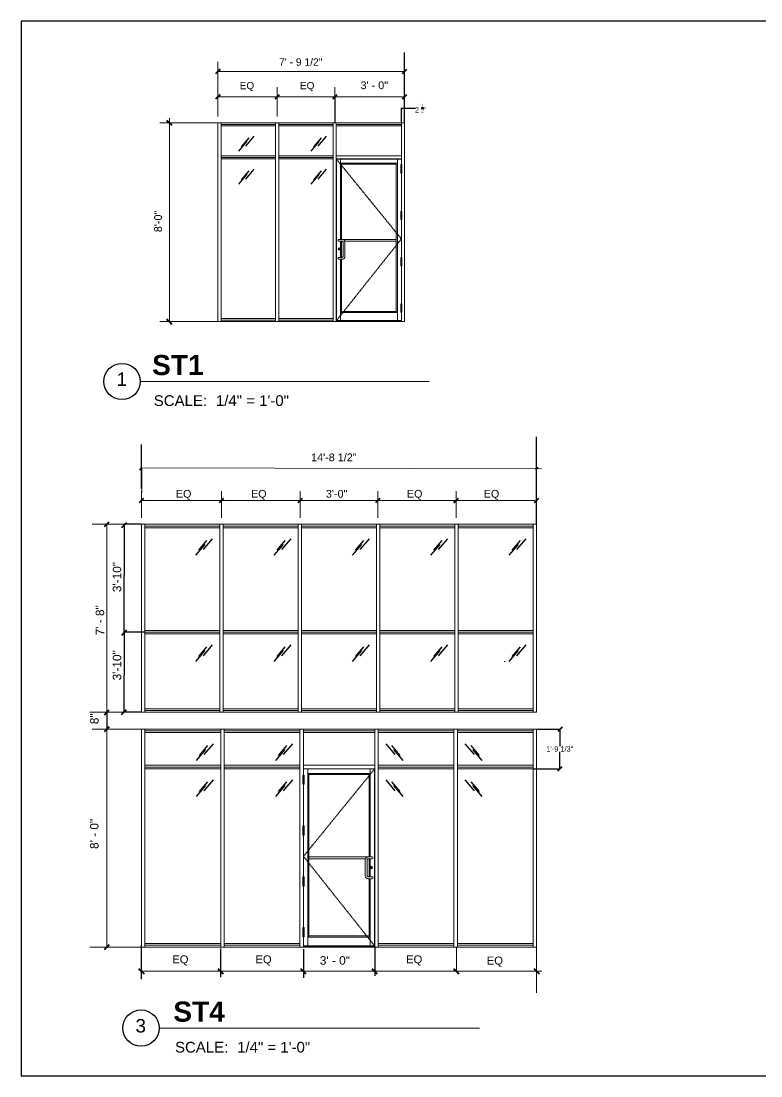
# Model space of a CAD drawing. Header units: inches. Extents: x -6061 to 13621, y -296 to 7483.
# Drawn here: x 4889 to 5240, y 5322 to 5823 of the extents above; entities that cross this region are included whole.
import ezdxf

# ---------------------------------------------------------------- set-up
doc = ezdxf.new("R2010")
doc.units = ezdxf.units.IN
doc.header["$MEASUREMENT"] = 0
doc.linetypes.add('HIDDEN', pattern=[0.375, 0.25, -0.125])
doc.layers.get('0').update_dxf_attribs({"linetype": 'CONTINUOUS'})
doc.layers.get('Defpoints').update_dxf_attribs({"color": 6, "linetype": 'CONTINUOUS', "lineweight": 15})
doc.styles.add('Arial$001H0', font='arial.ttf')
doc.styles.add('Arial$101H0', font='arialbd.ttf')
doc.dimstyles.get("Standard").update_dxf_attribs({"dimtxt": 0.18, "dimasz": 0.18, "dimexe": 0.18, "dimexo": 0.0625, "dimgap": 0.0625, "dimtad": 0, "dimtih": 1, "dimtoh": 1, "dimdec": 4, "dimzin": 0, "dimdsep": 46, "dimtxsty": 'Standard', "dimcen": 0.09, "dimadec": 0, "dimazin": 0, "dimtfac": 1, "dimtdec": 4, "dimtofl": 0, "dimtmove": 0, "dimatfit": 3, "dimfxl": 1, "dimtolj": 1, "dimtzin": 0, "dimlwd": -1, "dimlwe": -1, "dimarcsym": 0})

# ---------------------------------------------------------------- blocks, each defined once
blk = doc.blocks.new('*U51')
at = {"lineweight": 5}
for p, q in [((22993.25, -3884.44), (23032.75, -3884.44)), ((22993.25, -3884.44), (22993.25, -3994.44)), ((22995, -3884.44), (22995, -3994.44)), ((22995, -3886.19), (23031, -3886.19)), ((22995, -3904.44), (23031, -3904.44)), ((22997.82, -3906.76), (22997.82, -3948.94)), ((23031.25, -3907.59), (23030.65, -3907.59)), ((23031.25, -3907.59), (23031.25, -3912.29)), ((23031.29, -3933.27), (23030.69, -3933.27)), ((23031.29, -3933.27), (23031.29, -3937.97)), ((23031.29, -3958.95), (23030.69, -3958.95)), ((23031.29, -3958.95), (23031.29, -3963.65)), ((23031.25, -3984.63), (23030.65, -3984.63)), ((23031.25, -3984.63), (23031.25, -3989.33)), ((23032.75, -3994.44), (22993.25, -3994.44)), ((23031, -3993.94), (22995, -3993.94))]:
    blk.add_line(p, q, dxfattribs=at)
at = {"color": 8, "lineweight": 5}
blk.add_line((23031, -3885.31), (22995, -3885.31), dxfattribs=at)
at = {"lineweight": 5, "extrusion": (0, 1, 0)}
for p, q in [((23031, -3907.59), (23031, -3884.44)), ((23032.75, -3994.44), (23032.75, -3884.44)), ((22995.04, -3993.86), (22995.04, -3904.51)), ((22995.04, -3904.51), (23030.96, -3904.51)), ((22997.22, -3948.94), (22997.22, -3904.56)), ((22997.22, -3906.76), (23028.78, -3906.76)), ((22997.82, -3907.39), (23028.18, -3907.39)), ((23028.18, -3989.43), (23028.18, -3906.76)), ((23028.78, -3993.86), (23028.78, -3904.51)), ((23030.65, -3907.69), (23031.25, -3907.69)), ((23030.65, -3908.59), (23031.25, -3908.59)), ((23031.25, -3909.49), (23030.65, -3909.49)), ((23030.96, -3907.59), (23030.96, -3904.51)), ((23031.25, -3910.39), (23030.65, -3910.39)), ((23031.25, -3911.29), (23030.65, -3911.29)), ((23030.65, -3912.19), (23031.25, -3912.19)), ((23030.96, -3933.27), (23030.96, -3912.29)), ((23031, -3933.27), (23031, -3912.29)), ((23030.69, -3933.37), (23031.29, -3933.37)), ((23030.69, -3934.27), (23031.29, -3934.27)), ((23031.29, -3935.17), (23030.69, -3935.17)), ((23031.29, -3936.07), (23030.69, -3936.07)), ((23031.29, -3936.97), (23030.69, -3936.97)), ((23030.69, -3937.87), (23031.29, -3937.87)), ((23030.96, -3958.95), (23030.96, -3937.97)), ((23031, -3958.95), (23031, -3937.97)), ((22997.22, -3953.8), (22997.22, -3949.94)), ((22997.82, -3958.94), (22997.82, -3949.94)), ((22997.22, -3958.94), (22997.22, -3954.8)), ((22997.22, -3993.86), (22997.22, -3959.94)), ((22997.82, -3989.43), (22997.82, -3959.94)), ((23030.69, -3959.05), (23031.29, -3959.05)), ((23030.69, -3959.95), (23031.29, -3959.95)), ((23031.29, -3960.85), (23030.69, -3960.85)), ((23031.29, -3961.75), (23030.69, -3961.75)), ((23031.29, -3962.65), (23030.69, -3962.65)), ((23030.69, -3963.55), (23031.29, -3963.55)), ((23030.96, -3984.63), (23030.96, -3963.65)), ((23031, -3984.63), (23031, -3963.65)), ((22997.22, -3989.43), (23028.78, -3989.43)), ((22997.82, -3988.8), (23028.18, -3988.8)), ((23025.71, -3989.37), (23025.71, -3989.37)), ((23030.65, -3984.73), (23031.25, -3984.73)), ((23031.25, -3985.63), (23030.65, -3985.63)), ((23031.25, -3986.53), (23030.65, -3986.53)), ((23031.25, -3987.43), (23030.65, -3987.43)), ((23030.65, -3988.33), (23031.25, -3988.33)), ((23030.65, -3989.23), (23031.25, -3989.23)), ((23030.96, -3993.86), (23030.96, -3989.33)), ((23031, -3994.44), (23031, -3989.33)), ((22995.04, -3993.86), (23030.96, -3993.86))]:
    blk.add_line(p, q, dxfattribs=at)
at = {"lineweight": 5, "ltscale": 0.5}
blk.add_line((22995, -3902.69), (23031, -3902.69), dxfattribs=at)
at = {"color": 251, "linetype": 'HIDDEN', "lineweight": 5, "true_color": 0x636466}
for q in [(22995.04, -3904.51), (22995.04, -3993.86)]:
    blk.add_line((23030.96, -3948.67), q, dxfattribs=at)
at = {"color": 1, "lineweight": 5}
for p, q in [((22998.29, -3948.94), (23028.18, -3948.94)), ((22999.7, -3949.94), (23028.18, -3949.94))]:
    blk.add_line(p, q, dxfattribs=at)
at = {"lineweight": 5}
for points in [[(23031.25, -3912.29), (23030.65, -3912.29), (23030.65, -3907.59)], [(23031.29, -3937.97), (23030.69, -3937.97), (23030.69, -3933.27)], [(23031.29, -3963.65), (23030.69, -3963.65), (23030.69, -3958.95)], [(23031.25, -3989.33), (23030.65, -3989.33), (23030.65, -3984.63)]]:
    blk.add_lwpolyline(points, dxfattribs=at)
at = {"color": 1, "lineweight": 5}
blk.add_lwpolyline([(22998.29, -3948.94), (22996.29, -3948.94, 1), (22996.29, -3949.94), (22998.29, -3949.94, -0.414214), (22998.79, -3950.44), (22998.79, -3958.44), (22998.29, -3958.94), (22996.29, -3958.94, 1), (22996.29, -3959.94), (22998.29, -3959.94, 0.414214), (22999.79, -3958.44), (22999.79, -3950.44, 0.414214)], format="xyb", close=True, dxfattribs=at)
at = {"lineweight": 5}
blk.add_polyline3d([(22997.36, -3954.35, 0), (22997.31, -3954.35, 0), (22997.31, -3954.64, 0), (22997.36, -3954.64, 0)], close=True, dxfattribs=at)
for centre, radius in [((22996.76, -3954.3), 0.682), ((22996.76, -3954.3), 0.635), ((22996.76, -3954.52), 0.218)]:
    blk.add_circle(centre, radius, dxfattribs=at)
for centre, start, end in [((22996.75, -3954.54), 104.3987, 255.6013), ((22997.33, -3954.54), 284.3987, 75.6013)]:
    blk.add_arc(centre, 0.0919, start, end, dxfattribs=at)
blk = doc.blocks.new('*U52')
at = {"lineweight": 5, "ltscale": 0.5}
blk.add_line((22995, -3896.69), (23033.25, -3896.69), dxfattribs=at)
at = {"lineweight": 5}
for p, q in [((22995, -3896.69), (22995, -3992.69)), ((22995, -3898.44), (23033.25, -3898.44)), ((22995, -3990.94), (23033.25, -3990.94)), ((22995, -3992.69), (23033.25, -3992.69))]:
    blk.add_line(p, q, dxfattribs=at)
at = {"color": 8, "lineweight": 5}
for p, q in [((23033.25, -3897.56), (22995, -3897.56)), ((23033.25, -3951.81), (22995, -3951.81)), ((23033.25, -3991.81), (22995, -3991.81))]:
    blk.add_line(p, q, dxfattribs=at)
at = {"lineweight": 5}
for points in [[(23035, -3992.69), (23033.25, -3992.69), (23033.25, -3896.69), (23035, -3896.69)], [(23033.25, -3950.94), (22995, -3950.94), (22995, -3952.69), (23033.25, -3952.69)]]:
    blk.add_lwpolyline(points, close=True, dxfattribs=at)
at = {"color": 8, "ltscale": 0.008}
for points in [[(23026.54, -3904.97), (23022.32, -3909.95)], [(23029.44, -3904.04), (23024.77, -3909.55)], [(23025.57, -3906.92), (23020.85, -3912.47)], [(23026.54, -3959.22), (23022.32, -3964.2)], [(23029.44, -3958.29), (23024.77, -3963.8)], [(23025.57, -3961.17), (23020.85, -3966.72)]]:
    blk.add_lwpolyline(points, dxfattribs=at)
at = {"layer": 'Defpoints', "color": 6, "lineweight": 5}
blk.add_lwpolyline([(22995, -3896.69), (22993.25, -3896.69), (22993.25, -3992.69), (22995, -3992.69)], dxfattribs=at)
blk = doc.blocks.new('*U53')
at = {"lineweight": 5, "ltscale": 0.5}
blk.add_line((22995, -3896.69), (23033.25, -3896.69), dxfattribs=at)
at = {"lineweight": 5}
for p, q in [((22995, -3896.69), (22995, -3992.69)), ((22995, -3898.44), (23033.25, -3898.44)), ((22995, -3990.94), (23033.25, -3990.94)), ((22995, -3992.69), (23033.25, -3992.69))]:
    blk.add_line(p, q, dxfattribs=at)
at = {"color": 8, "lineweight": 5}
for p, q in [((23033.25, -3897.56), (22995, -3897.56)), ((23033.25, -3951.81), (22995, -3951.81)), ((23033.25, -3991.81), (22995, -3991.81))]:
    blk.add_line(p, q, dxfattribs=at)
at = {"lineweight": 5}
for points in [[(23035, -3992.69), (23033.25, -3992.69), (23033.25, -3896.69), (23035, -3896.69)], [(23033.25, -3950.94), (22995, -3950.94), (22995, -3952.69), (23033.25, -3952.69)]]:
    blk.add_lwpolyline(points, close=True, dxfattribs=at)
at = {"color": 8, "ltscale": 0.008}
for points in [[(23026.54, -3904.97), (23022.32, -3909.95)], [(23029.44, -3904.04), (23024.77, -3909.55)], [(23025.57, -3906.92), (23020.85, -3912.47)], [(23026.54, -3959.22), (23022.32, -3964.2)], [(23029.44, -3958.29), (23024.77, -3963.8)], [(23025.57, -3961.17), (23020.85, -3966.72)]]:
    blk.add_lwpolyline(points, dxfattribs=at)
at = {"layer": 'Defpoints', "color": 6, "lineweight": 5}
blk.add_lwpolyline([(22995, -3896.69), (22993.25, -3896.69), (22993.25, -3992.69), (22995, -3992.69)], dxfattribs=at)
blk = doc.blocks.new('*U54')
at = {"lineweight": 5, "ltscale": 0.5}
blk.add_line((22995, -3896.69), (23033.25, -3896.69), dxfattribs=at)
at = {"lineweight": 5}
for p, q in [((22995, -3896.69), (22995, -3992.69)), ((22995, -3898.44), (23033.25, -3898.44)), ((22995, -3990.94), (23033.25, -3990.94)), ((22995, -3992.69), (23033.25, -3992.69))]:
    blk.add_line(p, q, dxfattribs=at)
at = {"color": 8, "lineweight": 5}
for p, q in [((23033.25, -3897.56), (22995, -3897.56)), ((23033.25, -3951.81), (22995, -3951.81)), ((23033.25, -3991.81), (22995, -3991.81))]:
    blk.add_line(p, q, dxfattribs=at)
at = {"lineweight": 5}
for points in [[(23035, -3992.69), (23033.25, -3992.69), (23033.25, -3896.69), (23035, -3896.69)], [(23033.25, -3950.94), (22995, -3950.94), (22995, -3952.69), (23033.25, -3952.69)]]:
    blk.add_lwpolyline(points, close=True, dxfattribs=at)
at = {"color": 8, "ltscale": 0.008}
for points in [[(23026.54, -3904.97), (23022.32, -3909.95)], [(23029.44, -3904.04), (23024.77, -3909.55)], [(23025.57, -3906.92), (23020.85, -3912.47)], [(23026.54, -3959.22), (23022.32, -3964.2)], [(23029.44, -3958.29), (23024.77, -3963.8)], [(23025.57, -3961.17), (23020.85, -3966.72)]]:
    blk.add_lwpolyline(points, dxfattribs=at)
at = {"layer": 'Defpoints', "color": 6, "lineweight": 5}
blk.add_lwpolyline([(22995, -3896.69), (22993.25, -3896.69), (22993.25, -3992.69), (22995, -3992.69)], dxfattribs=at)
blk = doc.blocks.new('*U55')
at = {"lineweight": 5, "ltscale": 0.5}
blk.add_line((22995, -3896.69), (23033.25, -3896.69), dxfattribs=at)
at = {"color": 8, "lineweight": 5}
for p, q in [((23033.25, -3897.56), (22995, -3897.56)), ((23033.25, -3951.81), (22995, -3951.81)), ((23033.25, -3991.81), (22995, -3991.81))]:
    blk.add_line(p, q, dxfattribs=at)
at = {"lineweight": 5}
for p, q in [((22995, -3898.44), (23033.25, -3898.44)), ((22995, -3990.94), (23033.25, -3990.94)), ((22995, -3992.69), (23033.25, -3992.69))]:
    blk.add_line(p, q, dxfattribs=at)
for points in [[(22995, -3992.69), (22993.25, -3992.69), (22993.25, -3896.69), (22995, -3896.69)], [(23035, -3992.69), (23033.25, -3992.69), (23033.25, -3896.69), (23035, -3896.69)], [(23033.25, -3950.94), (22995, -3950.94), (22995, -3952.69), (23033.25, -3952.69)]]:
    blk.add_lwpolyline(points, close=True, dxfattribs=at)
at = {"color": 8, "ltscale": 0.008}
for points in [[(23026.54, -3904.97), (23022.32, -3909.95)], [(23029.44, -3904.04), (23024.77, -3909.55)], [(23025.57, -3906.92), (23020.85, -3912.47)], [(23026.54, -3959.22), (23022.32, -3964.2)], [(23029.44, -3958.29), (23024.77, -3963.8)], [(23025.57, -3961.17), (23020.85, -3966.72)]]:
    blk.add_lwpolyline(points, dxfattribs=at)
blk = doc.blocks.new('_CLOSEDFILLED')
at = {"color": 0, "lineweight": -2, "true_color": 0x000000}
blk.add_line((-1, 0), (-2, 0), dxfattribs=at)
blk.add_solid([(-1, 0.2), (0, 0), (-1, 0.2), (-1, -0.2)], dxfattribs=at)
blk = doc.blocks.new('*D71')
at = {"color": 0, "transparency": 16777216}
for p, q in [((5069.17, 5774.51), (5069.17, 5781.51)), ((5069.35, 5781.33), (5070.5, 5781.33)), ((5070.68, 5774.51), (5070.68, 5781.51)), ((5070.68, 5781.33), (5075.66, 5781.33))]:
    blk.add_line(p, q, dxfattribs=at)
at = {"layer": 'Defpoints', "color": 0, "transparency": 16777216}
for p in [(5070.68, 5781.33), (5069.17, 5774.44), (5070.68, 5774.44)]:
    blk.add_point(p, dxfattribs=at)
at = {"color": 0, "transparency": 16777216, "xscale": 0.18, "yscale": 0.18, "zscale": 0.18, "rotation": 180}
blk.add_blockref('_CLOSEDFILLED', (5069.17, 5781.33), dxfattribs=at)
at = {"color": 0, "transparency": 16777216, "xscale": 0.18, "yscale": 0.18, "zscale": 0.18}
blk.add_blockref('_CLOSEDFILLED', (5070.68, 5781.33), dxfattribs=at)
at = {"color": 0, "transparency": 16777216, "insert": (5078.3, 5781.33), "char_height": 2.5, "attachment_point": 5, "style": 'Arial$001H0'}
blk.add_mtext('2 {\\H0.7x;\\S1/2;}"', dxfattribs=at)
blk = doc.blocks.new('*D79')
at = {"color": 0, "transparency": 16777216}
for p, q in [((5133.36, 5486.77), (5144.45, 5486.77)), ((5144.27, 5486.59), (5144.27, 5478.74)), ((5144.27, 5468.17), (5144.27, 5476.02)), ((5131.72, 5467.99), (5144.45, 5467.99))]:
    blk.add_line(p, q, dxfattribs=at)
at = {"layer": 'Defpoints', "color": 0, "transparency": 16777216}
for p in [(5133.3, 5486.77), (5131.65, 5467.99), (5144.27, 5467.99)]:
    blk.add_point(p, dxfattribs=at)
at = {"color": 0, "transparency": 16777216, "xscale": 0.18, "yscale": 0.18, "zscale": 0.18}
for p, rotation in [((5144.27, 5486.77), 90), ((5144.27, 5467.99), 270)]:
    blk.add_blockref('_CLOSEDFILLED', p, dxfattribs=dict(at, rotation=rotation))
at = {"color": 0, "transparency": 16777216, "insert": (5144.27, 5477.38), "char_height": 2.5, "attachment_point": 5, "style": 'Arial$001H0'}
blk.add_mtext('1\'-9 1/3"', dxfattribs=at)

msp = doc.modelspace()

# ---------------------------------------------------------------- linework, layer by layer
for p, q in [((5070.67505, 5792.97302), (5070.67505, 5807.70972)), ((5070.67505, 5774.44478), (5070.67505, 5792.97302)), ((5037.61285, 5786.77872), (5037.61285, 5774.44478)), ((5133.28194, 5583.9493), (5133.28194, 5625.48894)), ((4945.8751, 5601.0225), (4945.8751, 5621.79232)), ((4929.41301, 5494.77429), (4929.41301, 5486.77429)), ((4945.8751, 5368.17025), (4945.8751, 5384.51866)), ((4983.45352, 5369.17382), (4983.45352, 5382.68276)), ((5022.676, 5382.35149), (5022.676, 5368.84254)), ((5056.49657, 5383.21389), (5056.49657, 5369.70494))]:
    msp.add_line(p, q)
at = {"color": 7, "linetype": 'Continuous', "lineweight": 9, "true_color": 0x000007}
for p, q in [((4982.17439, 5798.7923), (4982.17439, 5803.27737)), ((4982.17439, 5798.7923), (4982.17439, 5777.40814)), ((4982.17439, 5798.7923), (5070.67505, 5798.7923)), ((4982.17439, 5786.77872), (4982.17439, 5791.26379)), ((5010.23476, 5786.77872), (5010.23476, 5791.26379)), ((5037.61285, 5786.77872), (5037.61285, 5791.26379)), ((5037.61285, 5786.77872), (5037.61285, 5791.26379)), ((4982.17439, 5786.77872), (4982.17439, 5777.40814)), ((4982.17439, 5786.77872), (5002.93366, 5786.77872)), ((5002.93366, 5786.77872), (5039.85538, 5786.77872)), ((5010.23476, 5786.77872), (5010.23476, 5777.40814)), ((5035.37031, 5786.77872), (5070.67505, 5786.77872)), ((4959.10832, 5776.68732), (4959.10832, 5680.09818)), ((4959.10832, 5774.44479), (4954.54317, 5774.44479)), ((4959.10832, 5774.44479), (4982.17439, 5774.44479)), ((4959.10832, 5680.09272), (4954.54317, 5680.09272)), ((4959.10832, 5680.09272), (4982.17439, 5680.09272)), ((4945.29371, 5651.70493), (5082.36159, 5651.70493)), ((4945.8751, 5610.79279), (5135.65568, 5610.29908)), ((4945.99523, 5610.69952), (4945.91514, 5586.99273)), ((4945.91514, 5595.24205), (4945.91514, 5599.72712)), ((4983.88419, 5595.24207), (4983.88419, 5599.72713)), ((5021.20636, 5595.24207), (5021.20636, 5599.72713)), ((5058.03946, 5595.24207), (5058.03946, 5599.72713)), ((5095.13704, 5595.24207), (5095.13704, 5599.72713)), ((4945.91514, 5595.24205), (4945.91514, 5586.99273)), ((4945.94301, 5595.24207), (5021.20636, 5595.24207)), ((4983.88419, 5595.24207), (4983.88419, 5586.99275)), ((5021.20636, 5595.24207), (5058.60862, 5595.24207)), ((5021.20636, 5595.24207), (5021.20636, 5586.99275)), ((5058.03946, 5595.24207), (5058.03946, 5586.99275)), ((5058.60862, 5595.24207), (5096.01088, 5595.24207)), ((5095.13704, 5595.24207), (5095.13704, 5586.99275)), ((5096.01088, 5595.24207), (5132.46914, 5595.24207)), ((4947.81929, 5583.94929), (4922.5558, 5583.94929)), ((4929.41301, 5583.94929), (4929.41301, 5494.78027)), ((4929.41301, 5583.94929), (4934.41307, 5583.94929)), ((4946.65858, 5494.77429), (4921.3951, 5494.77429)), ((4929.41301, 5494.77429), (4934.41307, 5494.77429)), ((4947.81929, 5486.77429), (4922.5558, 5486.77429)), ((4929.41301, 5489.23047), (4929.41301, 5383.43962)), ((4929.41301, 5486.77429), (4934.41307, 5486.77429)), ((5133.29747, 5385.0752), (5133.29747, 5361.65384)), ((4946.65858, 5383.43364), (4921.3951, 5383.43364)), ((4929.41301, 5383.43364), (4934.41307, 5383.43364)), ((5095.2268, 5383.44269), (5095.2268, 5373.1794)), ((5022.676, 5371.91713), (5022.676, 5376.82948)), ((5022.676, 5371.91713), (5022.676, 5376.82948)), ((5056.49657, 5371.91713), (5056.49657, 5376.82948)), ((5056.49657, 5371.91713), (5056.49657, 5376.82948)), ((5095.2268, 5371.91713), (5095.2268, 5376.82948)), ((5133.29747, 5371.91713), (5133.29747, 5376.82948)), ((4983.94578, 5371.91713), (4945.8751, 5371.91713)), ((5022.676, 5371.91713), (4982.23688, 5371.91713)), ((5059.70002, 5371.91713), (5022.676, 5371.91713)), ((5095.2268, 5371.91713), (5054.78768, 5371.91713)), ((5135.75364, 5371.91713), (5095.2268, 5371.91713)), ((5133.29747, 5371.91713), (5133.29747, 5361.65384)), ((4954.29298, 5344.97325), (5106.2026, 5344.97325))]:
    msp.add_line(p, q, dxfattribs=at)
at = {"color": 7, "linetype": 'Continuous', "lineweight": 40, "true_color": 0x000007}
for p, q in [((4982.17439, 5798.7923), (4983.29565, 5799.91357)), ((5070.67505, 5798.7923), (5071.79632, 5799.91357)), ((4982.17439, 5798.7923), (4981.05312, 5797.67103)), ((5070.67505, 5798.7923), (5069.55378, 5797.67103)), ((4982.17439, 5786.77872), (4981.05312, 5785.65746)), ((4982.17439, 5786.77872), (4983.29565, 5787.89999)), ((5010.23476, 5786.77872), (5009.11349, 5785.65746)), ((5010.23476, 5786.77872), (5011.35603, 5787.89999)), ((5037.61285, 5786.77872), (5036.49158, 5785.65746)), ((5037.61285, 5786.77872), (5036.49158, 5785.65746)), ((5037.61285, 5786.77872), (5038.73412, 5787.89999)), ((5037.61285, 5786.77872), (5038.73412, 5787.89999)), ((5070.67505, 5786.77872), (5069.55378, 5785.65746)), ((5070.67505, 5786.77872), (5071.79632, 5787.89999)), ((4959.10832, 5774.44479), (4957.98706, 5775.56605)), ((4959.10832, 5774.44479), (4960.22959, 5773.32352)), ((4959.10832, 5680.09272), (4957.98706, 5681.21399)), ((4959.10832, 5680.09272), (4960.22959, 5678.89136)), ((4945.99523, 5610.69952), (4944.87397, 5609.57825)), ((5133.84257, 5610.868), (5132.7213, 5609.74674)), ((4945.91514, 5595.24205), (4944.79388, 5594.12079)), ((4945.91514, 5595.24205), (4947.03641, 5596.36332)), ((4983.88419, 5595.24207), (4982.76292, 5594.1208)), ((4983.88419, 5595.24207), (4985.00545, 5596.36333)), ((5021.20636, 5595.24207), (5020.08509, 5594.1208)), ((5021.20636, 5595.24207), (5022.32763, 5596.36333)), ((5058.03946, 5595.24207), (5056.91819, 5594.1208)), ((5058.03946, 5595.24207), (5059.16072, 5596.36333)), ((5095.13704, 5595.24207), (5093.93568, 5594.1208)), ((5095.13704, 5595.24207), (5096.2583, 5596.36333)), ((5133.28194, 5595.24207), (5132.16067, 5594.1208)), ((5133.28194, 5595.24207), (5134.4032, 5596.36333)), ((4929.41301, 5583.94929), (4930.64109, 5585.17738)), ((4937.70134, 5583.58331), (4938.92943, 5584.8114)), ((4929.41301, 5583.94929), (4928.18492, 5582.72121)), ((4937.70134, 5583.58331), (4936.47326, 5582.26751)), ((4937.70134, 5532.55734), (4936.47326, 5531.24154)), ((4937.70134, 5532.55734), (4938.92943, 5533.78543)), ((4929.41301, 5494.77429), (4928.18492, 5493.45849)), ((4929.41301, 5494.77429), (4930.64109, 5496.00238)), ((4937.52134, 5494.77429), (4936.29326, 5493.54621)), ((4937.52134, 5494.77429), (4938.74943, 5496.00238)), ((4929.41301, 5486.77429), (4928.18492, 5485.54621)), ((4929.41301, 5486.77429), (4930.64109, 5488.00238)), ((5144.44965, 5486.77429), (5143.32838, 5485.65303)), ((5144.44965, 5486.77429), (5145.57092, 5487.89556)), ((5144.26965, 5467.98506), (5143.14838, 5466.7837)), ((5144.26965, 5467.98506), (5145.39092, 5469.10633)), ((4929.41301, 5383.43364), (4930.64109, 5384.66172)), ((4929.41301, 5383.43364), (4928.18492, 5382.11783)), ((4945.8751, 5371.91713), (4944.64701, 5373.14522)), ((4945.8751, 5371.91713), (4947.10318, 5370.68905)), ((4983.45352, 5371.91713), (4982.22543, 5373.14522)), ((4983.45352, 5371.91713), (4982.22543, 5373.14522)), ((4983.45352, 5371.91713), (4984.6816, 5370.68905)), ((4983.45352, 5371.91713), (4984.6816, 5370.68905)), ((5022.676, 5371.91713), (5021.44792, 5373.14522)), ((5022.676, 5371.91713), (5021.44792, 5373.14522)), ((5022.676, 5371.91713), (5021.44792, 5373.14522)), ((5022.676, 5371.91713), (5023.90409, 5370.68905)), ((5022.676, 5371.91713), (5023.90409, 5370.68905)), ((5022.676, 5371.91713), (5023.90409, 5370.68905)), ((5056.49657, 5371.91713), (5055.26848, 5373.14522)), ((5056.49657, 5371.91713), (5055.26848, 5373.14522)), ((5056.49657, 5371.91713), (5057.72466, 5370.68905)), ((5056.49657, 5371.91713), (5057.72466, 5370.68905)), ((5095.2268, 5371.91713), (5093.99871, 5373.14522)), ((5095.2268, 5371.91713), (5096.45488, 5370.68905)), ((5133.29747, 5371.91713), (5132.06938, 5373.14522)), ((5133.29747, 5371.91713), (5134.52555, 5370.68905))]:
    msp.add_line(p, q, dxfattribs=at)
at = {"lineweight": 5, "ltscale": 0.5}
for p, q in [((4982.17439, 5774.44479), (5003.98529, 5774.44478)), ((5003.98529, 5774.44478), (5036.79407, 5774.44478)), ((4947.51916, 5486.77429), (4983.45352, 5486.77429)), ((4985.09757, 5486.77429), (5021.03194, 5486.77429)), ((5094.07499, 5486.77429), (5058.14063, 5486.77429)), ((5131.65341, 5486.77429), (5095.71905, 5486.77429))]:
    msp.add_line(p, q, dxfattribs=at)
at = {"color": 8, "lineweight": 5}
for p, q in [((5003.98528, 5773.69426), (4983.67544, 5773.69426)), ((5009.48423, 5773.69426), (5003.98528, 5773.69426)), ((5036.79407, 5773.69426), (5010.98529, 5773.69426)), ((5009.48423, 5758.04038), (4983.67544, 5758.04038)), ((5036.79407, 5758.04037), (5010.98529, 5758.04038)), ((5003.98528, 5680.84322), (4983.67544, 5680.84323)), ((5009.48423, 5680.84322), (5003.98528, 5680.84322)), ((5036.79407, 5680.84322), (5010.98529, 5680.84322)), ((4983.45352, 5485.95226), (4947.51915, 5485.95226)), ((5021.03194, 5485.95226), (4985.09757, 5485.95226)), ((5058.14063, 5485.95226), (5094.07499, 5485.95226)), ((5095.71905, 5485.95226), (5131.65341, 5485.95226)), ((4983.45352, 5468.80709), (4947.51915, 5468.8071)), ((5021.03194, 5468.80709), (4985.09757, 5468.8071)), ((5058.14063, 5468.80709), (5094.07499, 5468.8071)), ((5095.71905, 5468.80709), (5131.65341, 5468.8071)), ((4983.45352, 5384.25564), (4947.51915, 5384.25564)), ((5021.03194, 5384.25564), (4985.09757, 5384.25564)), ((5058.14063, 5384.25564), (5094.07499, 5384.25564)), ((5095.71905, 5384.25564), (5131.65341, 5384.25564))]:
    msp.add_line(p, q, dxfattribs=at)
at = {"lineweight": 5}
for p, q in [((4983.67544, 5772.9437), (5003.98528, 5772.9437)), ((5003.98528, 5772.9437), (5009.48423, 5772.9437)), ((5010.98528, 5774.4448), (5010.98529, 5680.09272)), ((5010.98529, 5772.9437), (5036.79407, 5772.9437)), ((4982.17439, 5680.09272), (5003.98529, 5680.09272)), ((4983.67544, 5681.59378), (5003.98528, 5681.59378)), ((5003.98528, 5681.59378), (5009.48423, 5681.59378)), ((5003.98529, 5680.09272), (5036.79407, 5680.09272)), ((5010.98529, 5681.59378), (5036.79407, 5681.59378)), ((4947.51915, 5485.13021), (4983.45352, 5485.13021)), ((4985.09757, 5486.77431), (4985.09757, 5383.43364)), ((4985.09757, 5485.13021), (5021.03194, 5485.13021)), ((5094.07499, 5485.13021), (5058.14063, 5485.13021)), ((5094.07499, 5486.77431), (5094.07499, 5383.43364)), ((5131.65341, 5485.13021), (5095.71905, 5485.13021)), ((4947.51915, 5385.0777), (4983.45352, 5385.0777)), ((4985.09757, 5385.0777), (5021.03194, 5385.0777)), ((5094.07499, 5385.0777), (5058.14063, 5385.0777)), ((5131.65341, 5385.0777), (5095.71905, 5385.0777)), ((4947.51916, 5383.43364), (4983.45352, 5383.43364)), ((4985.09757, 5383.43364), (5021.03194, 5383.43364)), ((5094.07499, 5383.43364), (5058.14063, 5383.43364)), ((5131.65341, 5383.43364), (5095.71905, 5383.43364))]:
    msp.add_line(p, q, dxfattribs=at)
at = {"color": 7}
for p, q in [((4945.8126, 5583.94929), (4937.52134, 5583.94929)), ((4937.70134, 5583.76929), (4937.70134, 5559.68524)), ((4937.70134, 5532.92331), (4937.70134, 5559.68524)), ((4947.43819, 5532.74332), (4937.52134, 5532.74332)), ((4947.43819, 5532.74331), (4937.52134, 5532.74331)), ((4937.70134, 5532.56332), (4937.70134, 5512.41902)), ((4937.70134, 5494.95429), (4937.70134, 5512.41902)), ((4945.8126, 5494.77429), (4937.52134, 5494.77429))]:
    msp.add_line(p, q, dxfattribs=at)
at = {"color": 8, "linetype": 'Continuous', "lineweight": 9, "true_color": 0x7f7f7f}
msp.add_line((5117.91297, 5518.80146), (5118.31342, 5518.80146), dxfattribs=at)
msp.add_lwpolyline([(4888.80308, 5322.28244), (5596.25808, 5322.28244), (5596.25808, 5822.67744), (4888.80308, 5822.67744)], close=True)
at = {"lineweight": 5}
for points in [[(4983.67544, 5680.09272), (4982.17439, 5680.09272), (4982.17439, 5774.44479), (4983.67544, 5774.44479)], [(5010.98529, 5680.09272), (5009.48423, 5680.09272), (5009.48423, 5774.44479), (5010.98529, 5774.44479)], [(5038.29513, 5680.09272), (5036.79407, 5680.09272), (5036.79407, 5774.44478), (5038.29513, 5774.44478)], [(4947.51916, 5383.43364), (4945.8751, 5383.43364), (4945.8751, 5486.77429), (4947.51916, 5486.77429)], [(4985.09758, 5383.43364), (4983.45352, 5383.43364), (4983.45352, 5486.77429), (4985.09758, 5486.77429)], [(5022.67599, 5383.43363), (5021.03194, 5383.43363), (5021.03194, 5486.77429), (5022.67599, 5486.77429)], [(5056.49657, 5383.43363), (5058.14063, 5383.43363), (5058.14063, 5486.77429), (5056.49657, 5486.77429)], [(5094.07499, 5383.43364), (5095.71905, 5383.43364), (5095.71905, 5486.77429), (5094.07499, 5486.77429)], [(5131.65341, 5383.43364), (5133.29747, 5383.43364), (5133.29747, 5486.77429), (5131.65341, 5486.77429)], [(4983.45352, 5469.62912), (4947.51915, 5469.62911), (4947.51915, 5467.98506), (4983.45352, 5467.98506)], [(5021.03194, 5469.62911), (4985.09757, 5469.62911), (4985.09757, 5467.98506), (5021.03194, 5467.98506)], [(5058.14063, 5469.62911), (5094.07499, 5469.62911), (5094.07499, 5467.98506), (5058.14063, 5467.98506)], [(5095.71905, 5469.62912), (5131.65341, 5469.62911), (5131.65341, 5467.98506), (5095.71905, 5467.98506)]]:
    msp.add_lwpolyline(points, close=True, dxfattribs=at)
at = {"color": 8, "ltscale": 0.008}
for points in [[(4995.8914, 5765.67092), (4991.84661, 5760.90199)], [(4996.72777, 5767.33958), (4993.10432, 5763.06743)], [(4999.21681, 5768.1368), (4995.20609, 5763.40805)], [(5030.20124, 5765.67092), (5026.15645, 5760.90199)], [(5031.03762, 5767.33958), (5027.41417, 5763.06743)], [(5033.52665, 5768.1368), (5029.51593, 5763.40805)], [(4995.8914, 5750.01706), (4991.84661, 5745.24813)], [(4996.72777, 5751.68572), (4993.10432, 5747.41357)], [(4999.21681, 5752.48294), (4995.20609, 5747.75419)], [(5030.20124, 5750.01706), (5026.15645, 5745.24813)], [(5031.03761, 5751.68572), (5027.41416, 5747.41357)], [(5033.52665, 5752.48294), (5029.51593, 5747.75419)], [(4979.87482, 5479.86537), (4975.48202, 5474.68613)], [(5017.45324, 5479.86537), (5013.06044, 5474.68613)], [(5061.71933, 5479.86537), (5066.11213, 5474.68613)], [(5099.29775, 5479.86537), (5103.69055, 5474.68613)], [(4976.23261, 5477.16457), (4971.80249, 5471.94133)], [(4977.14867, 5478.9922), (4973.18002, 5474.31306)], [(5013.81103, 5477.16457), (5009.38091, 5471.94132)], [(5014.72708, 5478.9922), (5010.75844, 5474.31305)], [(5064.44548, 5478.9922), (5068.41412, 5474.31305)], [(5065.36153, 5477.16457), (5069.79166, 5471.94132)], [(5102.0239, 5478.9922), (5105.99254, 5474.31306)], [(5102.93995, 5477.16457), (5107.37008, 5471.94133)], [(4976.23261, 5460.01942), (4971.80249, 5454.79618)], [(4977.14866, 5461.84705), (4973.18002, 5457.16791)], [(4979.87482, 5462.72022), (4975.48202, 5457.54098)], [(5013.81103, 5460.01942), (5009.3809, 5454.79618)], [(5014.72708, 5461.84705), (5010.75844, 5457.16791)], [(5017.45324, 5462.72022), (5013.06043, 5457.54098)], [(5061.71933, 5462.72022), (5066.11213, 5457.54098)], [(5064.44548, 5461.84705), (5068.41413, 5457.16791)], [(5065.36153, 5460.01942), (5069.79166, 5454.79618)], [(5099.29775, 5462.72022), (5103.69055, 5457.54098)], [(5102.0239, 5461.84705), (5105.99254, 5457.16791)], [(5102.93995, 5460.01942), (5107.37008, 5454.79618)]]:
    msp.add_lwpolyline(points, dxfattribs=at)
at = {"lineweight": 5}
for points in [[(5009.48423, 5758.79091), (4983.67544, 5758.7909)], [(4983.67544, 5757.28984), (5009.48423, 5757.28985)], [(5010.98528, 5757.28985), (5010.98528, 5758.79091)], [(5010.98528, 5757.28984), (5036.79407, 5757.28984), (5036.79407, 5758.7909), (5010.98528, 5758.7909)]]:
    msp.add_lwpolyline(points, dxfattribs=at)
for centre in [(4936.67697, 5651.70493), (4945.67624, 5344.97325)]:
    msp.add_circle(centre, 8.61674)
at = {"layer": 'Defpoints', "color": 6, "lineweight": 5}
for points in [[(5010.98528, 5774.4448), (5009.48423, 5774.4448), (5009.48423, 5680.09272), (5010.98529, 5680.09272)], [(4985.09757, 5486.77431), (4983.45352, 5486.77431), (4983.45352, 5383.43364), (4985.09757, 5383.43364)], [(5094.07499, 5486.77431), (5095.71905, 5486.77431), (5095.71905, 5383.43364), (5094.07499, 5383.43364)]]:
    msp.add_lwpolyline(points, dxfattribs=at)

# ---------------------------------------------------------------- block references
for name, p, xscale, yscale, zscale in [('*U51', (-14685.57798, 9106.30462), 0.8577460631640043, 0.8577460631640043, 0.8577460631640043), ('*U55', (-16412.70119, 9203.60545), 0.9289062530062924, 0.9289062530062924, 0.9289062530062924), ('*U55', (-16375.54494, 9203.60547), 0.9289062530062924, 0.9289062530062924, 0.9289062530062924), ('*U54', (-16338.38869, 9203.60546), 0.9289062530062924, 0.9289062530062924, 0.9289062530062924), ('*U53', (-16301.23244, 9203.60546), 0.9289062530062924, 0.9289062530062924, 0.9289062530062924), ('*U52', (-16264.07619, 9203.60546), 0.9289062530062924, 0.9289062530062924, 0.9289062530062924), ('*U51', (26659.39344, 9136.04865), -0.9394605025730572, 0.9394605025730572, 0.9394605025730572)]:
    msp.add_blockref(name, p, dxfattribs=dict(xscale=xscale, yscale=yscale, zscale=zscale))
at = {"color": 7, "xscale": 0.18, "yscale": 0.18, "zscale": 0.18}
for p, rotation in [((4937.70134, 5583.94929), 90), ((4937.70134, 5532.74331), 270), ((4937.70134, 5532.74332), 90), ((4937.70134, 5494.77429), 270)]:
    msp.add_blockref('_CLOSEDFILLED', p, dxfattribs=dict(at, rotation=rotation))

# ---------------------------------------------------------------- texts
at = {"color": 7, "true_color": 0x000007}
for s, height, style, p in [('7\' - 9 1/2"', 3.4905041, 'Arial$001H0', (5011.13354, 5801.51554)), ('EQ', 3.40067, 'Arial$001H0', (4992.47486, 5790.38271)), ('EQ', 3.40067, 'Arial$001H0', (5021.03301, 5790.38271)), ('3\' - 0"', 3.667117, 'Arial$001H0', (5049.78631, 5790.38271)), ('ST1', 9.54154, 'Arial$101H0', (4950.93251, 5654.74801)), ('1', 6.40061, 'Arial$001H0', (4934.05213, 5649.59523)), ('SCALE:', 5.086183, 'Arial$001H0', (4951.73125, 5640.09149)), ('1/4" = 1\'-0"', 5.0830544, 'Arial$001H0', (4981.20455, 5640.09149)), ('EQ', 3.796841, 'Arial$001H0', (4960.52274, 5375.68242)), ('EQ', 3.796841, 'Arial$001H0', (4999.96386, 5375.68242)), ('EQ', 3.796841, 'Arial$001H0', (5071.38656, 5375.68242)), ('3\' - 0"', 4.01647, 'Arial$001H0', (5030.46233, 5375.05012)), ('EQ', 3.796841, 'Arial$001H0', (5109.63695, 5375.10132)), ('ST4', 9.54154, 'Arial$101H0', (4960.99832, 5348.0165)), ('3', 6.40061, 'Arial$001H0', (4943.0514, 5342.86355)), ('SCALE:', 5.086183, 'Arial$001H0', (4961.79707, 5333.35993)), ('1/4" = 1\'-0"', 5.0830544, 'Arial$001H0', (4991.27036, 5333.35993))]:
    msp.add_text(s, height=height, dxfattribs=dict(at, style=style)).set_placement(p)
at = {"color": 7, "true_color": 0x000007, "style": 'Arial$001H0'}
for s, height, p in [('8\'-0"', 3.667117, (4955.58405, 5722.54609)), ('3\'-10"', 4.01647, (4936.28634, 5551.78353)), ('7\' - 8"', 4.01647, (4928.19866, 5531.25409)), ('3\'-10"', 4.01647, (4936.28634, 5509.91508)), ('8"', 4.01647, (4925.52589, 5489.1355)), ('8\' - 0"', 4.01647, (4925.52589, 5429.93139))]:
    msp.add_text(s, height=height, rotation=90, dxfattribs=at).set_placement(p)
at = {"color": 7, "style": 'Arial$001H0'}
for s, p in [('14\'-8 1/2"', (5026.3277, 5613.88665)), ('EQ', (4962.17179, 5596.60291)), ('EQ', (4997.82375, 5596.60291)), ('3\'-0"', (5033.33886, 5596.60291)), ('EQ', (5071.73543, 5596.60291)), ('EQ', (5108.1983, 5596.60291))]:
    msp.add_text(s, height=3.667117, dxfattribs=at).set_placement(p)

# ---------------------------------------------------------------- dimensions: what is measured, and where the dimension line sits
at = {"color": 7}
dim = msp.add_linear_dim(base=(5070.67505, 5781.32861), p1=(5069.17399, 5774.44478), p2=(5070.67505, 5774.44478), text='2 {\\H0.7x;\\S1/2;}"', dimstyle='Standard', override={"dimtxt": 2.5, "dimzin": 8, "dimtxsty": 'Arial$001H0', "dimtdec": 2, "dimtofl": 1, "dimtolj": 0, "dimtzin": 8}, dxfattribs=at)
dim.commit()
dim.dimension.update_dxf_attribs({"geometry": '*D71', "text_midpoint": (5078.30205, 5781.32861), "dimtype": 160})
dim = msp.add_linear_dim(base=(5144.26965, 5467.98506), p1=(5133.29747, 5486.77429), p2=(5131.65341, 5467.98506), angle=90, text='1\'-9 1/3"', dimstyle='Standard', override={"dimtxt": 2.5, "dimzin": 8, "dimtxsty": 'Arial$001H0', "dimtdec": 2, "dimtofl": 1, "dimtolj": 0, "dimtzin": 8}, dxfattribs=at)
dim.commit()
dim.dimension.update_dxf_attribs({"geometry": '*D79', "text_midpoint": (5144.26965, 5477.37968)})

doc.saveas('drawing.dxf')
